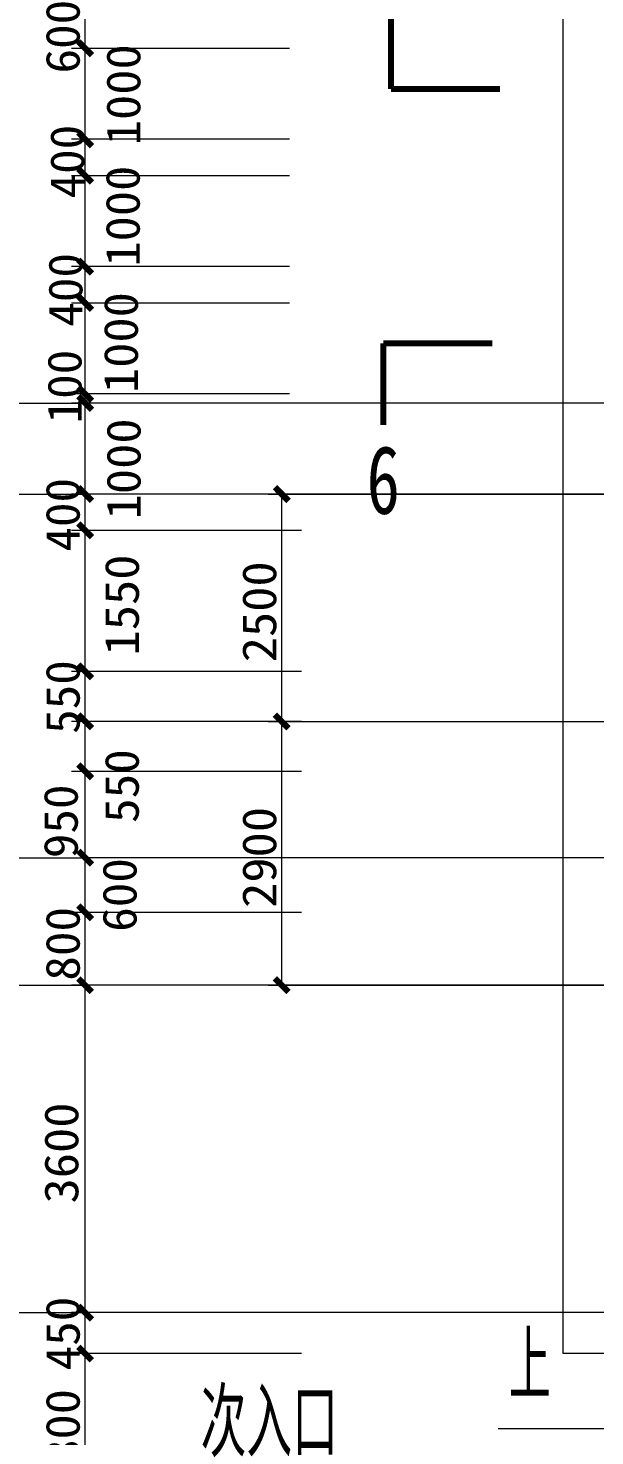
# Model space of a CAD drawing. Extents: x -307567 to 704339, y -10277 to 165507.
# Drawn here: x -264052 to -257819, y 105825 to 121302 of the extents above; entities that cross this region are included whole.
import ezdxf
from ezdxf.enums import TextEntityAlignment as Align

# ---------------------------------------------------------------- set-up
doc = ezdxf.new("R2010")
doc.units = 0
doc.header["$MEASUREMENT"] = 0
doc.layers.add('ziti', color=32, linetype='CONTINUOUS', lineweight=0)
doc.layers.add('我的', color=255, linetype='CONTINUOUS', lineweight=0)
doc.styles.add('HZ', font='txt', dxfattribs={"width": 0.7, "height": 5, "bigfont": 'STF:宋体'})
doc.styles.get("Standard").update_dxf_attribs({"font": 'txt', "height": 3})

msp = doc.modelspace()

# ---------------------------------------------------------------- linework, layer by layer
at = {"layer": '我的', "color": 0}
for p, q in [((-258167.13993, 106730.14027), (-258167.13993, 143379.95396)), ((-263425.17943, 118680.06526), (-263425.17943, 121680.05026)), ((-261176.86609, 121080.05326), (-263575.17868, 121080.05326)), ((-261176.86609, 120080.06436), (-263575.17868, 120080.06436)), ((-263425.17943, 116180.08386), (-263425.17943, 120080.06436)), ((-261176.86609, 119680.06331), (-263575.17868, 119680.06331)), ((-261176.86609, 118680.06526), (-263575.17868, 118680.06526)), ((-261176.86609, 118280.07336), (-263575.17868, 118280.07336)), ((-266750.37185, 117180.07276), (-263450.38835, 117180.07276)), ((-261176.86609, 117280.07531), (-263575.17868, 117280.07531)), ((-260732.61325, 117180.07276), (-263575.17868, 117180.07276)), ((-189560.05651, 117180.08191), (-263450.38835, 117180.07276)), ((-266750.37185, 116180.08386), (-263450.38835, 116180.08386)), ((-260732.61325, 116180.08386), (-263575.17868, 116180.08386)), ((-189560.05651, 116180.09302), (-263450.38835, 116180.08386)), ((-263425.17943, 115780.08281), (-263425.17943, 116180.08386)), ((-261413.37309, 116180.09302), (-249167.18264, 116180.09302)), ((-261263.37384, 113680.10246), (-261263.37384, 116180.09302)), ((-261045.86394, 115780.08281), (-263575.17868, 115780.08281)), ((-263425.17943, 114230.09361), (-263425.17943, 115780.08281)), ((-261045.86394, 114230.09361), (-263575.17868, 114230.09361)), ((-263425.17943, 113680.09331), (-263425.17943, 114230.09361)), ((-261045.86394, 113680.09331), (-263575.17868, 113680.09331)), ((-263425.17943, 113130.09301), (-263425.17943, 113680.09331)), ((-261413.37309, 113680.10246), (-249167.18264, 113680.10246)), ((-261263.37384, 110780.12002), (-261263.37384, 113680.10246)), ((-261045.86394, 113130.09301), (-263575.17868, 113130.09301)), ((-263425.17943, 111580.10381), (-263425.17943, 113130.09301)), ((-266750.37185, 112180.10081), (-263450.38835, 112180.10081)), ((-189560.05651, 112180.10996), (-263450.38835, 112180.10081)), ((-261045.86394, 111580.10381), (-263575.17868, 111580.10381)), ((-263425.17943, 110780.11086), (-263425.17943, 111580.10381)), ((-266750.37185, 110780.11086), (-263450.38835, 110780.11086)), ((-260732.61325, 110780.11086), (-263575.17868, 110780.11086)), ((-189560.05651, 110780.12002), (-263450.38835, 110780.11086)), ((-263425.17943, 108705.11513), (-263425.17943, 110780.11086)), ((-261413.37309, 110780.12002), (-249167.18264, 110780.12002)), ((-263425.17943, 107180.12886), (-263425.17943, 108705.11513)), ((-266750.37185, 107180.12886), (-263450.38835, 107180.12886)), ((-260732.61325, 107180.12886), (-263575.17868, 107180.12886)), ((-260732.61325, 107180.12886), (-263575.17868, 107180.12886)), ((-189560.05651, 107180.13802), (-263450.38835, 107180.12886)), ((-263425.17943, 106730.13111), (-263425.17943, 107180.12886)), ((-261045.86394, 106730.13111), (-263575.17868, 106730.13111)), ((-263425.17943, 104930.14011), (-263425.17943, 106730.13111)), ((-257217.14315, 106730.14027), (-258167.13993, 106730.14027)), ((-258884.03774, 105904.43944), (-256827.51955, 105904.43944))]:
    msp.add_line(p, q, dxfattribs=at)
at = {"layer": '我的', "color": 0, "const_width": 67.49966}
for points in [[(-260061.4847, 120632.48164), (-260061.4847, 121532.47714)], [(-263500.17906, 121155.05288), (-263350.17981, 121005.05363)], [(-260061.4847, 120632.48164), (-258861.49299, 120632.48164)], [(-263500.17906, 120155.06399), (-263350.17981, 120005.06474)], [(-263500.17906, 119755.06293), (-263350.17981, 119605.06368)], [(-263500.17906, 118755.06488), (-263350.17981, 118605.06563)], [(-263500.17906, 118355.07299), (-263350.17981, 118205.07374)], [(-260146.18429, 117837.47303), (-260146.18429, 116937.47753)], [(-260146.18429, 117837.47303), (-258946.19029, 117837.47303)], [(-263500.17906, 117355.07493), (-263350.17981, 117205.07568)], [(-263500.17906, 117255.07238), (-263350.17981, 117105.07313)], [(-263500.17906, 116255.08349), (-263350.17981, 116105.08424)], [(-261338.37346, 116255.09264), (-261188.37421, 116105.09339)], [(-263500.17906, 115855.08243), (-263350.17981, 115705.08318)], [(-263500.17906, 114305.09324), (-263350.17981, 114155.09399)], [(-263500.17906, 113755.09293), (-263350.17981, 113605.09368)], [(-261338.37346, 113755.10209), (-261188.37421, 113605.10284)], [(-263500.17906, 113205.09263), (-263350.17981, 113055.09338)], [(-263500.17906, 112256.09835), (-263350.17981, 112106.0991)], [(-263500.17906, 111655.10343), (-263350.17981, 111505.10418)], [(-263500.17906, 110855.11049), (-263350.17981, 110705.11124)], [(-261338.37346, 110855.11964), (-261188.37421, 110705.12039)], [(-263500.17906, 107255.12849), (-263350.17981, 107105.12924)], [(-263500.17906, 107255.12849), (-263350.17981, 107105.12924)], [(-263500.17906, 106805.13074), (-263350.17981, 106655.13149)]]:
    msp.add_lwpolyline(points, dxfattribs=at)

# ---------------------------------------------------------------- texts
at = {"layer": 'ziti', "style": 'HZ'}
for s, width, p, p2 in [('上', 0.430664, (-258763.809, 106222.77586), (-258304.4363, 106222.77586)), ('次入口', 0.47168, (-262155.0335, 105592.2004), (-260645.66605, 105592.2004))]:
    msp.add_text(s, height=749.99625, dxfattribs=dict(at, width=width)).set_placement(p, p2, align=Align.FIT)
at = {"layer": '我的', "color": 0}
for s, width, p, p2 in [('600', 0.925708, (-263485.17822, 120804.05976), (-263485.17822, 121614.05022)), ('1000', 1.044709, (-262818.34348, 120015.06224), (-262818.34348, 121125.06036)), ('400', 0.925718, (-263435.17694, 119430.06151), (-263435.17694, 120240.06112)), ('1000', 1.044709, (-262825.18243, 118680.06526), (-262825.18243, 119790.06337)), ('400', 0.925708, (-263455.17654, 118020.07405), (-263455.17654, 118830.06451)), ('1000', 1.044709, (-262845.18203, 117290.07282), (-262845.18203, 118400.07093)), ('100', 1.080005, (-263465.17862, 116956.51125), (-263465.17862, 117766.51087)), ('1000', 1.044709, (-262815.88988, 115901.51775), (-262815.88988, 117011.51586)), ('400', 0.925718, (-263485.17822, 115547.08226), (-263485.17822, 116357.08188)), ('1550', 0.93474, (-262834.18202, 114405.08663), (-262834.18202, 115515.08474)), ('2500', 0.888003, (-261323.37262, 114330.09616), (-261323.37262, 115440.09427)), ('550', 0.864004, (-263485.17822, 113543.09448), (-263485.17822, 114353.09409)), ('550', 0.864004, (-262835.17994, 112564.09852), (-262835.17994, 113374.09813)), ('950', 0.863994, (-263506.34968, 112176.60351), (-263506.34968, 112986.59397)), ('2900', 0.888003, (-261323.37262, 111630.10966), (-261323.37262, 112740.10777)), ('600', 0.925718, (-262859.81666, 111367.02504), (-262859.81666, 112177.02465)), ('800', 0.925718, (-263485.17822, 110830.10756), (-263485.17822, 111640.10717)), ('3600', 0.887996, (-263500.38963, 108380.12286), (-263500.38963, 109490.11182)), ('450', 0.863994, (-263485.17822, 106545.13143), (-263485.17822, 107355.12188)), ('1800', 0.986662, (-263485.17822, 105230.13861), (-263485.17822, 106340.12757))]:
    msp.add_text(s, height=374.998125, rotation=90, dxfattribs=dict(at, width=width)).set_placement(p, p2, align=Align.FIT)
at = {"layer": '我的', "color": 0, "width": 0.735004}
msp.add_text('6', height=749.99625, dxfattribs=at).set_placement((-260329.93429, 115962.48241), (-259962.4343, 115962.48241), align=Align.FIT)

doc.saveas('drawing.dxf')
